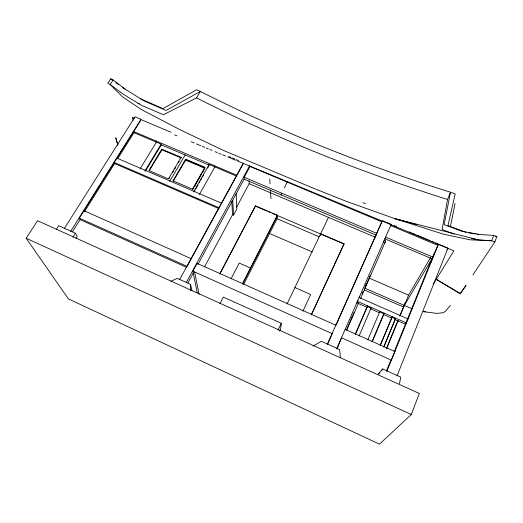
<?xml version="1.0" encoding="UTF-8"?>
<svg xmlns="http://www.w3.org/2000/svg" width="523" height="523" viewBox="0 0 523 523"><rect width="100%" height="100%" fill="white"/><g stroke="black" fill="none" stroke-linecap="round" stroke-linejoin="round"><path stroke-width="0.78" d="M219.843 273.967L255.512 205.885L277.327 215.228L277.072 218.732L243.744 284.257M219.948 303.582L223.295 297.097L281.315 323.26L280.635 328.869L279.602 331.046M466.013 232.31L448.008 225.59L455.173 193.935L450.506 192.235L447.531 199.479L442.138 229.525L454.01 234.121M399.5 383.738L400.736 377.103L382.659 368.95L378.201 374.102M450.473 226.426L455.095 203.355M320.239 235.546L320.606 233.761L344.069 243.81L311.296 314.924M331.53 335.328L332.288 333.158M336.014 324.77L335.851 325.234L197.112 263.344L192.863 271.182L197.256 292.749M472.89 274.921L494.869 241.868L496.85 236.546L493.699 235.415L479.951 234.494L461.959 231.323L444.125 224.642L450.506 192.235C364.681 165.32 280.701 132.012 200.394 91.46L196.602 89.766L162.947 108.607L140.72 98.867M493.699 235.415L491.685 240.789L469.902 239.796L443.452 234.186L394.754 218.627L346.553 201.42L311.237 187.332L223.504 150.454L181.036 130.227L141.249 109.484L122.447 96.814L110.157 84.445L107.79 83.268L110.699 78.836L113.125 79.973L125.494 89.355M374.906 237.337L374.448 238.54L381.875 221.85L250.046 166.451L244.176 177.277L244.215 178.931L197.857 264.546M336.217 324.79L376.75 233.369L244.176 177.277M411.294 414.504L419.341 393.479L37.578 220.713L26.15 238.24L68.421 298.921L379.489 444.164L411.294 414.504L26.15 238.24M336.982 349.187L341.493 337.806L391.276 360.118L395.042 351.096M397.049 375.828L447.956 248.15L438.398 244.136L430.762 262.441L431.436 261.31M357.869 300.411L356.895 302.843L366.983 307.276L367.617 305.87M359.582 296.508L359.177 297.522L407.888 318.867L405.423 324.168L395.009 319.592L383.738 346.919M352.077 316.925L346.566 329.817M352.718 315.722L354.13 312.244M386.445 370.964L390.217 361.661L391.55 359.719M394.29 351.633L405.959 322.848M434.646 252.138L407.031 320.207L407.888 318.867M386.87 371.271L438.398 244.136M383.372 242.326L383.862 241.136M365.257 286.924L366.623 283.584M369.46 277.353L370.376 275.118M386.791 222.465L391.23 224.328L390.72 225.57L437.712 245.313M386.523 348.2L397.905 320.488M399.749 315.99L404.037 305.55M404.639 304.092L405.233 302.634M386.752 348.351L398.193 320.488M400.049 315.964L408.581 295.175L430.612 257.466M383.862 346.958L395.473 318.808L391.975 317.278L380.313 345.376M384.601 243.535L385.68 240.926L384.228 240.305M380.201 345.343L392.296 316.709M372.075 341.722L384.228 313.166M372.154 341.735L383.921 313.741L379.691 311.878L367.8 339.813M359.118 335.916L371.055 308.086L367.349 306.458L355.365 334.243L366.983 307.276M362.021 294.018L362.988 291.808M365.884 285.192L366.525 283.721M351.129 319.396L352.43 316.415M346.716 330.15L358.673 302.804M360.615 298.372L385.68 240.926M336.734 348.619L391.23 224.328M327.306 344.356L382.352 220.601M327.581 344.212L331.203 336.067M311.342 314.748L344.069 243.81M281.093 195.053L281.747 193.647M284.362 188.005L287.304 181.664M302.922 311.133L310.682 294.527L294.887 287.552M371.33 307.498L370.676 308.897L379.28 312.682L379.986 311.303M278.086 330.046L281.315 323.26M287.009 304.026L328.496 217.378M242.326 283.911L277.327 215.228M242.731 283.904L277.262 216.11M231.029 278.864L239.207 263.069L250.419 268.024M219.823 273.771L255.512 205.885M204.558 266.854L232.558 214.691L231.8 201.257M236.618 207.134L249.17 183.743L249.144 180.605M232.558 214.691L233.546 215.116L236.841 208.978L236.174 193.772M187.901 282.93L193.262 273.032M186.201 282.695L249.648 165.752M179.552 279.694L243.365 163.111M218.732 208.507L187.071 266.37L79.319 218.13L141.158 119.675M236.546 175.957L219.124 207.801L114.256 162.503L114.622 163.555L219.209 208.762M243.385 163.464L236.932 175.257L133.698 131.554L134.006 132.672L117.773 158.541M199.335 194.556L214.907 166.935L214.803 165.889M192.477 189.163L204.748 167.628L185.502 159.456L185.606 160.103L173.551 180.729M194.549 186.306L195.341 184.92M196.132 183.534L196.923 182.148M197.714 180.755L200.08 176.591M200.871 175.205L201.662 173.819M202.453 172.433L203.637 170.348M193.928 191.346L209.18 164.51L236.971 176.284M194.026 191.967L194.831 190.555M195.628 189.143L198.034 184.913M199.237 182.795L200.034 181.383M200.839 179.971L201.636 178.565M202.44 177.153L203.643 175.035M207.644 167.981L208.448 166.569M173.021 180.795L185.658 159.188L205.186 167.478L192.765 189.287L173.021 180.795L173.152 181.416M169.609 181.442L185.149 154.952M395.009 319.592L395.8 318.246M181.102 157.351L168.419 178.912L148.885 170.505L161.777 149.147L181.102 157.351L181.22 158.005L161.921 149.807L161.777 149.147M168.962 178.84L169.779 177.454M172.642 172.59L173.459 171.204M174.682 169.119L175.499 167.726M178.356 162.862L179.173 161.476M113.125 79.973L110.157 84.445L122.611 93.794L141.125 105.169L163.411 114.759L196.53 97.886L200.394 91.46L166.046 110.49L143.897 100.802L122.251 87.387M149.467 170.452L161.921 149.807M144.851 171.08L161.156 144.171L134.006 132.672M145.446 171.034L161.3 144.845L161.156 144.171M140.02 168.994L156.384 142.151L156.135 141.053M446.904 249.844L447.956 248.15M433.234 284.133L453.872 250.844L237.527 160.992M75.992 238.468L77.195 236.54L75.417 233.232L58.72 225.688L56.262 229.551M72.991 237.122L75.417 233.232M70.625 231.369L141.06 119.27L135.091 116.766L64.342 228.512M84.334 211.835L114.622 163.555M72.442 231.794L80.071 219.627L79.156 217.797M381.77 370.271L382.659 368.95M450.414 305.432L445.387 311.322L443.203 312.708L436.816 313.401L423.323 311.656L425.67 311.715M378.979 373.932L379.953 372.807M313.009 346.082L321.318 341.297L339.617 349.547L340.375 357.595M170.949 281.243L177.304 278.36L190.529 284.335L191.934 290.664M471.681 238.593L477.937 239.756L491.685 240.789L494.869 241.868M495.261 236.416L496.85 236.546M468.379 232.728L475.479 233.984M477.061 234.265L478.637 234.539M477.937 239.756L394.754 218.627L416.746 224.629M447.531 199.479C361.38 172.355 277.092 138.772 196.53 97.886M134.581 118.237L132.352 117.309L133.195 120.297M174.708 134.901L176.957 135.836M191.163 141.733L194.151 142.975M196.4 143.91L200.884 145.773M202.381 146.394L204.624 147.323M206.121 147.944L208.363 148.878M209.86 149.5L212.103 150.428M215.09 151.67L217.333 152.605M218.83 153.226L221.072 154.154M222.569 154.782L225.563 156.024M227.806 156.952L236.03 160.371M137.967 103.188L139.438 103.802M363.073 202.702L365.374 203.663M383.091 220.909L385.307 221.844M394.224 225.583L396.473 226.531M409.202 231.872L411.444 232.813M412.941 233.448L415.19 234.389M416.687 235.017L430.161 240.678M431.658 241.306L433.907 242.247M435.404 242.875L437.646 243.823M141.91 119.989L171.113 132.254M228.786 156.475L231.029 157.423M232.532 158.051L234.775 158.992M236.272 159.626L238.521 160.568M243.953 179.134L376.096 235.095M431.959 258.754L384.948 238.848L385.654 237.135L432.92 257.133L403.442 307.001L364.387 289.977M161.3 144.845L209.246 165.163L209.18 164.51M249.17 183.743L375.239 237.2M185.606 160.103L204.826 168.269M255.512 206.121L267.135 211.102M268.593 211.723L270.77 212.658M272.221 213.279L344.01 244.019M277.072 218.732L319.174 236.795M116.989 158.155L221.621 203.231M269.012 233.258L312.251 251.968M408.581 295.175L369.153 278.099L364.747 288.16L411.66 308.596M357.471 301.411L406.273 322.848M383.503 314.532L391.524 318.062M191.248 258.735L83.713 210.54M345.18 329.398L394.76 351.515M80.071 219.627L186.613 267.358M192.863 271.182L332.131 333.609M110.699 78.836L112.628 80.261M115.838 82.634L118.401 84.536M185.502 159.456L185.913 160.816M117.943 145.25L115.76 137.804L117.897 145.133M194.628 271.973L199.047 294.286M271.019 198.733L270.286 190.006M232.742 200.119L233.546 215.116M269.75 179.01L269.979 183.717M190.529 284.335L190.705 290.572M465.934 285.486L460.162 293.789L436.247 279.269L460.351 293.54L465.934 285.486"/></g></svg>
